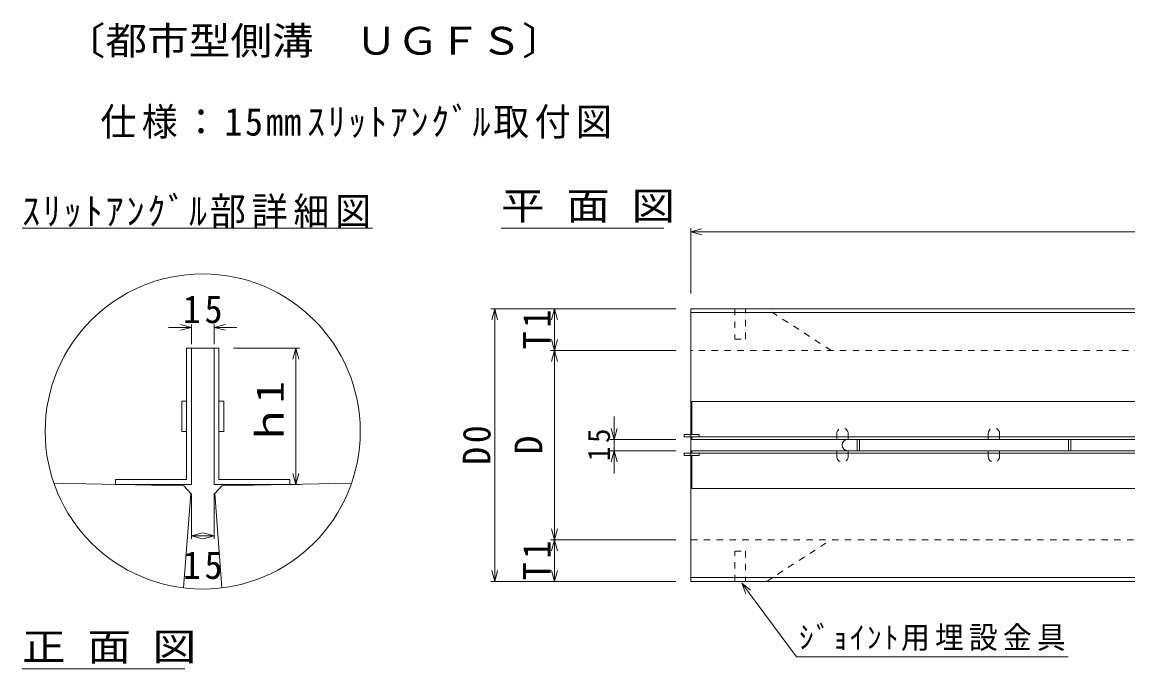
# Model space of a CAD drawing. Units: millimetres, scale not verified, with parts at other scales. Extents: x 585 to 7770, y 3235 to 5707.
# Drawn here: x 4790 to 6250, y 4853 to 5707 of the extents above; entities that cross this region are included whole.
import ezdxf
from ezdxf.enums import TextEntityAlignment as Align

# ---------------------------------------------------------------- set-up
doc = ezdxf.new("R2010")
doc.units = ezdxf.units.MM
doc.header["$LTSCALE"] = 10
doc.linetypes.add('USER1', pattern=[1.693334, 0.846667, -0.846667])
for name, color, linetype, lineweight in [('0_2', 4, 'Continuous', 5), ('1-E', 7, 'Continuous', 9), ('3', 4, 'USER1', 5)]:
    doc.layers.add(name, color=color, linetype=linetype, lineweight=lineweight)
doc.styles.add('ＭＳ ゴシック', font='')
doc.styles.get('ＭＳ ゴシック').set_extended_font_data('MS Gothic')

msp = doc.modelspace()

# ---------------------------------------------------------------- linework, layer by layer
at = {"layer": '0_2'}
for p, q in [((4790.29, 5435), (5252.79, 5435)), ((5422.7, 5435), (5637.7, 5435)), ((5673.49, 5435), (5673.49, 5348.48)), ((5673.49, 5430), (5687.98, 5433.88)), ((7673.49, 5430), (5673.49, 5430)), ((5687.98, 5426.11), (5673.49, 5430)), ((5653.49, 5328.48), (5409.33, 5328.48)), ((5410.45, 5313.99), (5414.33, 5328.48)), ((5414.33, 5328.48), (5414.33, 4968.48)), ((5414.33, 5328.48), (5418.22, 5313.99)), ((5489.27, 5313.99), (5493.15, 5328.48)), ((5493.15, 4968.48), (5493.15, 5328.48)), ((5493.15, 5328.48), (5497.04, 5313.99)), ((5673.49, 5323.48), (7673.49, 5323.48)), ((5013.77, 5303.86), (4983.77, 5303.86)), ((5013.77, 5303.86), (4999.28, 5307.74)), ((4999.28, 5299.97), (5013.77, 5303.86)), ((5013.77, 5307.74), (5013.77, 5281.57)), ((5043.77, 5281.57), (5043.77, 5307.74)), ((5043.77, 5303.86), (5058.26, 5307.74)), ((5058.26, 5299.97), (5043.77, 5303.86)), ((5043.77, 5303.86), (5073.77, 5303.86)), ((5497.04, 5287.97), (5489.27, 5258.99)), ((5497.04, 5258.99), (5489.27, 5287.97)), ((5156.84, 5276.44), (5069.53, 5276.44)), ((5151.84, 5276.44), (5147.96, 5261.95)), ((5151.84, 5276.44), (5151.84, 5096.54)), ((5155.72, 5261.95), (5151.84, 5276.44)), ((5488.15, 5273.48), (5653.49, 5273.48)), ((5571.97, 5110.98), (5571.97, 5185.98)), ((5571.97, 5155.98), (5568.09, 5170.47)), ((5575.86, 5170.47), (5571.97, 5155.98)), ((5653.49, 5155.98), (5566.97, 5155.98)), ((5566.97, 5140.98), (5653.49, 5140.98)), ((5571.97, 5140.98), (5568.09, 5126.49)), ((5575.86, 5126.49), (5571.97, 5140.98)), ((5151.84, 5096.54), (5147.96, 5111.03)), ((5155.72, 5111.03), (5151.84, 5096.54)), ((5156.84, 5096.54), (5071.84, 5096.54)), ((5013.77, 5024.86), (5013.77, 5084.57)), ((5043.77, 5084.57), (5043.77, 5024.86)), ((5497.04, 5037.97), (5489.27, 5008.99)), ((5497.04, 5008.99), (5489.27, 5037.97)), ((5028.26, 5032.63), (5013.77, 5028.75)), ((5013.77, 5028.75), (5043.77, 5028.75)), ((5028.26, 5024.86), (5013.77, 5028.75)), ((5043.77, 5028.75), (5029.28, 5032.63)), ((5043.77, 5028.75), (5029.28, 5024.86)), ((5488.15, 5023.48), (5653.49, 5023.48)), ((5410.45, 4982.97), (5414.33, 4968.48)), ((5414.33, 4968.48), (5418.22, 4982.97)), ((5489.27, 4982.97), (5493.15, 4968.48)), ((5493.15, 4968.48), (5497.04, 4982.97)), ((5409.33, 4968.48), (5653.49, 4968.48)), ((5673.49, 4973.48), (7673.49, 4973.48)), ((5740.49, 4965.96), (5812.97, 4868.73)), ((5740.49, 4965.96), (5752.26, 4956.66)), ((5746.04, 4952.02), (5740.49, 4965.96)), ((5812.97, 4868.73), (6171.32, 4868.73)), ((5005.29, 4852.95), (4790.29, 4852.95))]:
    msp.add_line(p, q, dxfattribs=at)
at = {"layer": '0_2', "color": 3, "lineweight": 9}
for p, q in [((5673.49, 4968.48), (5673.49, 5328.48)), ((5673.49, 5328.48), (7673.49, 5328.48)), ((5003.73, 5094.74), (4832.24, 5098.17)), ((5053.82, 5094.74), (5225.3, 5098.17)), ((5012.97, 5084.57), (5003.54, 4959.93)), ((5003.73, 5094.74), (5012.97, 5084.57)), ((5044.57, 5084.57), (5053.82, 5094.74)), ((5054.01, 4959.93), (5044.57, 5084.57)), ((7673.49, 4968.48), (5673.49, 4968.48))]:
    msp.add_line(p, q, dxfattribs=at)
at = {"layer": '0_2', "color": 7, "linetype": 'USER1', "lineweight": 9}
for p, q in [((5731.49, 5328.48), (5731.49, 5288.48)), ((5745.49, 5288.48), (5745.49, 5328.48)), ((5731.49, 5288.48), (5745.49, 5288.48)), ((7673.49, 5273.48), (5673.49, 5273.48)), ((5673.49, 5023.48), (7673.49, 5023.48)), ((5731.49, 5008.48), (5745.49, 5008.48)), ((5731.49, 4968.48), (5731.49, 5008.48)), ((5745.49, 5008.48), (5745.49, 4968.48))]:
    msp.add_line(p, q, dxfattribs=at)
at = {"layer": '0_2', "linetype": 'USER1'}
for p, q in [((5858.49, 5273.48), (5773.49, 5328.48)), ((5673.49, 5159.18), (5673.49, 5162.38)), ((7673.49, 5155.98), (5673.49, 5155.98)), ((5673.49, 5140.98), (7673.05, 5140.98)), ((5673.49, 5137.78), (5673.49, 5134.58)), ((5773.49, 4968.48), (5858.49, 5023.48))]:
    msp.add_line(p, q, dxfattribs=at)
at = {"layer": '0_2', "color": 7, "lineweight": 9}
for p, q in [((5674.49, 5162.38), (5674.49, 5205.98)), ((5674.49, 5205.98), (6672.49, 5205.98)), ((5664.49, 5159.18), (5664.49, 5162.38)), ((5664.49, 5162.38), (5684.49, 5162.38)), ((7672.49, 5159.18), (5664.49, 5159.18)), ((5673.49, 5159.18), (5673.49, 5137.78)), ((5674.49, 5155.98), (5674.49, 5159.18)), ((6672.49, 5155.98), (5674.49, 5155.98)), ((5684.49, 5162.38), (5684.49, 5159.18)), ((5892.89, 5140.98), (5892.89, 5155.98)), ((5896.09, 5155.98), (5896.09, 5140.98)), ((6171.89, 5140.98), (6171.89, 5155.98)), ((6175.09, 5155.98), (6175.09, 5140.98)), ((5674.49, 5137.78), (5674.49, 5140.98)), ((5674.49, 5140.98), (6672.49, 5140.98)), ((5664.49, 5137.78), (7672.49, 5137.78)), ((5664.49, 5134.58), (5664.49, 5137.78)), ((5684.49, 5134.58), (5664.49, 5134.58)), ((5674.49, 5090.98), (5674.49, 5134.58)), ((5684.49, 5137.78), (5684.49, 5134.58)), ((5007.37, 5102.94), (4913.77, 5102.94)), ((4913.77, 5102.94), (4913.77, 5096.54)), ((4913.77, 5096.54), (5013.77, 5096.54)), ((5043.77, 5096.54), (5143.77, 5096.54)), ((5143.77, 5102.94), (5050.17, 5102.94)), ((5143.77, 5096.54), (5143.77, 5102.94)), ((6672.49, 5090.98), (5674.49, 5090.98))]:
    msp.add_line(p, q, dxfattribs=at)
at = {"layer": '0_2'}
msp.add_circle((5028.77, 5166.44), 208.05, dxfattribs=at)
msp.add_arc((5880.46, 5148.48), 7.5, 90, 270, dxfattribs=at)
at = {"layer": '1-E'}
for p, q in [((5050.17, 5276.54), (5007.37, 5276.54)), ((5007.37, 5276.54), (5007.37, 5102.94)), ((5013.77, 5096.54), (5013.77, 5276.54)), ((5043.77, 5276.54), (5043.77, 5096.54)), ((5050.17, 5102.94), (5050.17, 5276.54)), ((5000.97, 5166.54), (5000.97, 5206.54)), ((5000.97, 5206.54), (5007.37, 5206.54)), ((5056.57, 5206.54), (5050.17, 5206.54)), ((5056.57, 5166.54), (5056.57, 5206.54)), ((5007.37, 5166.54), (5000.97, 5166.54)), ((5050.17, 5166.54), (5056.57, 5166.54))]:
    msp.add_line(p, q, dxfattribs=at)
at = {"layer": '3'}
for p, q in [((5865.99, 5155.98), (5865.99, 5163.48)), ((5880.99, 5163.48), (5880.99, 5155.98)), ((6065.99, 5163.48), (6065.99, 5155.98)), ((6080.99, 5155.98), (6080.99, 5163.48)), ((5865.99, 5133.48), (5865.99, 5140.98)), ((5880.99, 5140.98), (5880.99, 5133.48)), ((6065.99, 5140.98), (6065.99, 5133.48)), ((6080.99, 5133.48), (6080.99, 5140.98))]:
    msp.add_line(p, q, dxfattribs=at)
for centre, start, end in [((5873.49, 5163.48), 0, 180), ((6073.49, 5163.48), 0, 180), ((5873.49, 5133.48), 180, 0), ((6073.49, 5133.48), 180, 0)]:
    msp.add_arc(centre, 7.5, start, end, dxfattribs=at)

# ---------------------------------------------------------------- texts
at = {"layer": '0_2', "color": 3, "style": 'ＭＳ ゴシック'}
for s, width, p in [('〔都市型側溝\u3000ＵＧＦＳ〕', 1.1, (4845.29, 5652.95)), ('平 面 図', 1.15, (5422.7, 5435)), ('正 面 図', 1.15, (4790.29, 4852.95))]:
    msp.add_text(s, height=36.66, dxfattribs=dict(at, width=width)).set_placement(p, align=Align.BOTTOM_LEFT)
at = {"layer": '0_2', "color": 3, "style": 'ＭＳ ゴシック', "width": 1.15}
msp.add_text('ｈ1', height=36.66, rotation=90, dxfattribs=at).set_placement((5146.84, 5146.49), align=Align.BOTTOM_LEFT)
at = {"layer": '0_2', "color": 3, "style": 'ＭＳ ゴシック'}
msp.add_text('D', height=36.66, rotation=90, dxfattribs=at).set_placement((5488.15, 5135.98), align=Align.BOTTOM_LEFT)
at = {"layer": '0_2', "color": 3, "char_height": 36.66, "attachment_point": 7, "style": 'ＭＳ ゴシック'}
for s, insert in [('\\T1.15;\\W0.95;仕様：15㎜ｽﾘｯﾄｱﾝｸﾞﾙ取付図', (4893.49, 5552.95)), ('\\T1.16;\\W0.95;ｽﾘｯﾄｱﾝｸﾞﾙ部詳細図', (4790.29, 5435)), ('\\T1.21;\\W0.95;15', (5002.52, 5308.86)), ('\\T1.21;\\W0.95;15', (5002.52, 4971.09))]:
    msp.add_mtext(s, dxfattribs=dict(at, insert=insert))
at = {"layer": '0_2', "color": 3, "char_height": 36.66, "attachment_point": 7, "rotation": 90, "style": 'ＭＳ ゴシック'}
for s, insert in [('\\T1.21;\\W0.95;T1', (5488.15, 5274.73)), ('\\T1.21;\\W0.95;D0', (5409.33, 5122.23)), ('\\T1.21;\\W0.95;T1', (5488.15, 4969.73))]:
    msp.add_mtext(s, dxfattribs=dict(at, insert=insert))
at = {"layer": '0_2', "color": 7, "insert": (5566.97, 5127.23), "char_height": 29.33, "attachment_point": 7, "rotation": 90, "style": 'ＭＳ ゴシック'}
msp.add_mtext('\\T1.27;\\W0.95;15', dxfattribs=at)
at = {"layer": '0_2', "color": 7, "insert": (5816.32, 4876.48), "char_height": 29.33, "attachment_point": 7, "style": 'ＭＳ ゴシック'}
msp.add_mtext('\\T1.18;\\W0.95;ｼﾞｮｲﾝﾄ用埋設金具', dxfattribs=at)

doc.saveas('drawing.dxf')
